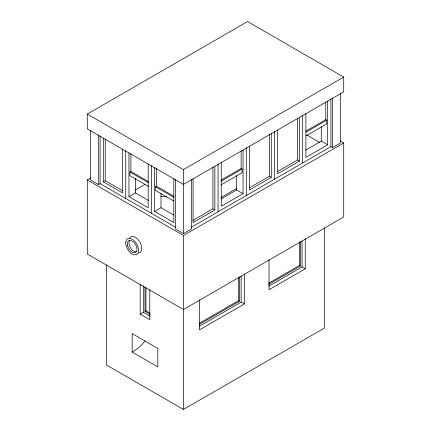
<?xml version="1.0" encoding="UTF-8"?>
<svg xmlns="http://www.w3.org/2000/svg" width="431" height="431" viewBox="0 0 431 431"><rect width="100%" height="100%" fill="white"/><g stroke="black" fill="none" stroke-linecap="round" stroke-linejoin="round"><path stroke-width="0.65" d="M87.283 114.08L247.556 21.55L343.717 77.068L343.717 91.873L183.444 184.409L87.283 128.891L87.283 114.08L183.444 169.604L343.717 77.068M340.221 140.937L343.717 142.952L343.717 216.982L183.444 309.512L87.283 253.994L87.283 179.964L90.779 177.949M90.488 130.232L90.488 179.964L98.5 184.592L100.105 183.665L175.87 227.412M103.311 138.141L103.311 181.817L105.234 180.708L122.716 190.804M148.566 186.478L129.914 175.708L129.914 172.007L130.879 171.452L148.361 181.548M135.07 190.13L144.978 184.409M128.955 152.946L128.955 196.622L135.366 192.921L148.77 200.663M173.623 200.948L155.559 190.513L155.559 186.812L156.518 186.257L174.005 196.353M154.594 167.751L154.594 211.427L161.005 207.726L173.828 215.128M221.065 180.083L241.144 168.494L242.103 169.049L242.103 172.75L220.882 185.001M305.692 131.223L325.766 119.635L326.73 120.19L326.73 123.891L306.08 135.813M220.882 181.3L242.103 169.049M306.08 132.112L326.73 120.19M221.038 197.495L236.775 188.412M221.168 198.901L236.657 189.958L243.068 193.659L243.068 149.988M305.794 150.042L321.278 141.104L327.689 144.805L327.689 101.129M192.862 220.43L212.936 208.836L214.859 209.945L214.859 166.269M249.274 187.857L269.353 176.263L271.277 177.378L271.277 133.702M277.483 171.57L297.557 159.982L299.48 161.092L299.48 117.415M214.859 209.945L193.061 222.531L193.061 178.854M243.068 193.659L221.27 206.244L221.27 162.568M271.277 177.378L249.479 189.958L249.479 146.287M299.48 161.092L277.688 173.677L277.688 130M327.689 144.805L305.891 157.39L305.891 113.714M191.008 227.417L330.895 146.653L332.5 147.58L340.512 142.952L340.512 93.22M175.433 179.274L175.433 229.006L183.444 233.634L191.461 229.006L191.461 179.274M87.283 179.964L183.444 235.488L343.717 142.952M140.172 284.158L140.172 314.14L143.378 312.292L150.166 316.209M144.978 287.138L144.978 311.365L145.942 310.81L150.02 313.165M132.161 352.079L157.8 366.883L157.8 348.377L132.161 333.572L132.161 352.079L136.482 349.396A29.491 17.024 -60 0 0 144.967 340.937M199.224 323.352L238.58 300.633L239.539 301.188L239.539 276.961M268.782 283.194L299.48 265.469L300.445 266.024L300.445 241.796M199.607 324.241L239.539 301.188M268.588 284.417L300.445 266.024M199.181 326.337L241.144 302.109L244.35 303.963L244.35 273.981M268.702 286.2L302.045 266.951L305.25 268.799L305.25 238.817M244.35 303.963L199.472 329.871L199.472 299.89M305.25 268.799L269.03 289.713L269.03 259.731M106.516 265.017L106.516 365.035L183.444 409.45L324.484 328.023L324.484 228.004M307.001 135.081L319.824 142.483M129.914 172.007L148.566 182.776M155.559 186.812L173.623 197.247M103.311 181.817L122.544 192.921L122.544 149.245M128.955 196.622L148.183 207.726L148.183 164.049M154.594 211.427L173.828 222.531L173.828 178.854M144.978 311.365L150.225 314.393M140.172 314.14L149.789 319.694L149.789 289.713M332.5 97.848L332.5 147.58M330.895 98.936L330.895 146.653M325.766 101.98L325.766 119.635M321.278 126.655L321.278 141.104M302.686 115.222L302.686 162.94M302.045 240.967L302.045 266.951M299.48 241.915L299.48 265.469M297.557 118.32L297.557 159.982M274.482 131.509L274.482 179.226M269.353 133.933L269.353 176.263M246.273 147.795L246.273 195.512M241.144 150.839L241.144 168.494M241.144 276.126L241.144 302.109M238.58 277.079L238.58 300.633M236.657 175.514L236.657 189.958M218.064 164.082L218.064 211.799M212.936 167.174L212.936 208.836M183.444 169.604L183.444 233.634M183.444 235.488L183.444 409.45M161.005 193.277L161.005 207.726M156.518 168.602L156.518 186.257M151.389 165.558L151.389 213.28M145.942 287.93L145.942 310.81M143.378 285.64L143.378 312.292M135.366 178.472L135.366 192.921M130.879 153.797L130.879 171.452M125.75 150.753L125.75 198.475M105.234 139.046L105.234 180.708M100.105 135.948L100.105 183.665M98.5 134.86L98.5 184.592M136.104 251.866A6.799 3.927 60 0 1 130.313 247.545A6.799 3.927 60 0 1 129.634 240.439M129.812 237.831A9.067 5.237 60 0 1 139.897 242.125A9.067 5.237 60 0 1 138.566 253.002M166.576 196.358A11.335 6.54 0 0 1 160.72 196.191M127.495 245.261A6.799 3.927 60 0 0 135.512 252.507A6.799 3.927 60 0 0 133.47 242.006A6.799 3.927 60 0 0 127.495 245.261M125.75 242.89A9.067 5.237 60 0 0 135.366 254.85A9.067 5.237 60 0 0 135.366 242.028A9.067 5.237 60 0 0 125.75 242.89"/></g></svg>
